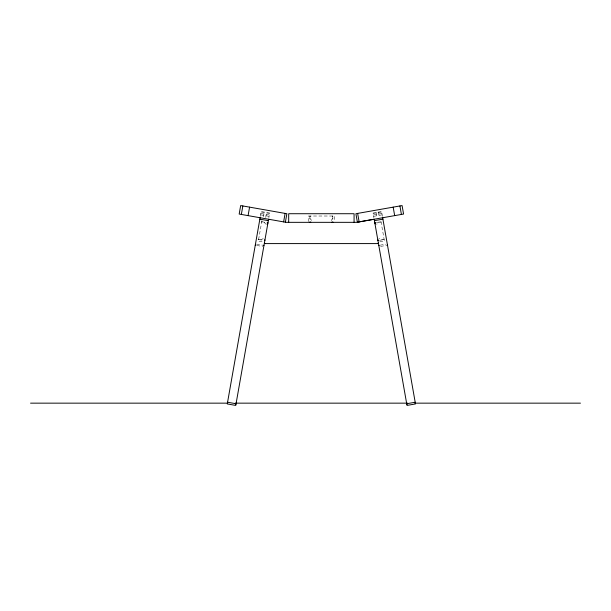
<?xml version="1.0" encoding="UTF-8"?>
<svg xmlns="http://www.w3.org/2000/svg" width="611" height="611" viewBox="0 0 611 611"><rect width="100%" height="100%" fill="white"/><g stroke="black" fill="none" stroke-linecap="round" stroke-linejoin="round"><path stroke-width="0.46" stroke-dasharray="3.06 2.29" d="M308.341 221.541L308.341 216.019L334.416 216.019L334.416 221.541M260.355 216.187L261.18 211.521L269.703 213.025L268.855 217.722M261.92 220.693L258.331 241.047L263.769 242.009M263.463 216.729L264.288 212.07M265.709 217.531L266.595 212.475M383.731 239.573L384.082 239.138L382.188 239.848A1.581 1.581 0 0 1 380.699 239.306A1.581 1.581 0 0 0 378.828 238.886M373.153 213.468L381.638 211.971M373.42 214.996L381.906 213.499M373.665 216.34L382.142 214.843M376.361 222.549L381.027 221.732M379.492 240.322L384.159 239.497M379.767 241.872L384.434 241.055L380.852 220.747M380.202 245.164L385.854 244.163M380.607 246.416L386.435 245.385M380.577 221.808L381.096 222.144L379.057 222.076A1.581 1.581 0 0 0 377.842 223.099A1.581 1.581 0 0 1 376.475 224.138M261.118 211.971L269.604 213.468M260.851 213.499L269.336 214.996M260.614 214.843L269.1 216.34M261.737 221.732L266.396 222.549M258.606 239.497L263.654 240.39M256.551 244.102L262.913 245.225M256.849 245.477L262.684 246.508M382.402 216.187L381.585 211.521L373.061 213.025L373.909 217.722M378.476 212.07L379.294 216.729M376.162 212.475L377.056 217.531M332.842 216.019L332.842 220.754M309.922 216.019L309.922 220.754M331.261 220.708A1.581 1.581 0 0 1 332.048 219.387A1.581 1.581 0 0 0 332.842 218.02M309.922 218.02A1.581 1.581 0 0 0 310.709 219.387A1.581 1.581 0 0 1 311.495 220.708M266.533 224.13A1.581 1.581 0 0 1 264.914 223.099A1.581 1.581 0 0 0 263.7 222.076M260.576 239.848A1.581 1.581 0 0 0 262.058 239.306A1.581 1.581 0 0 1 263.494 238.756M258.674 239.115L259.049 239.573L258.674 239.122M309.922 216.431L310.373 216.019L309.93 216.386M261.668 222.144L262.18 221.808L261.676 222.106M332.422 216.019L332.842 216.47L332.453 216.019"/><path stroke-width="0.92" d="M241.345 214.438L242.842 205.953M248.081 215.622L249.578 207.137M260.194 217.249L227.277 403.932L235.754 405.429L268.588 219.242M283.619 221.892L285.116 213.407M285.383 222.198L286.88 213.72L240.673 205.571L239.176 214.056L285.994 222.305A1.581 1.581 0 0 0 286.269 222.335L356.496 222.335A1.581 1.581 0 0 0 356.771 222.305L373.726 219.318L374.253 219.685L373.795 219.318M377.957 243.59L378.377 243.086L377.995 243.59L264.83 243.598M357.397 222.198L403.573 214.056L402.084 205.571L355.9 213.713L357.374 222.198M374.421 220.655L382.906 219.166M375.582 222.687L374.803 222.824A1.581 1.581 0 0 0 375.505 223.886M378.324 240.528L377.942 240.597A1.581 1.581 0 0 1 378.003 239.802M378.789 245.408L379.316 245.316M386.969 245.294L387.496 245.202M406.705 403.741L415.19 402.244M406.773 404.146L407.308 404.054M30.55 403.153L227.399 403.153M235.235 403.153L407.652 403.153M414.838 403.153L580.45 403.153M259.851 219.166L268.336 220.655M267.175 222.687L267.954 222.824A1.581 1.581 0 0 1 267.282 223.863M264.433 240.528L264.823 240.597A1.581 1.581 0 0 0 264.762 239.802M263.44 245.316L263.975 245.408M255.261 245.202L255.795 245.294M227.567 402.244L236.052 403.741M235.449 404.054L235.983 404.146M399.922 205.953L401.412 214.438M393.178 207.137L394.675 215.622M382.57 217.249L415.488 403.932L407.002 405.429L374.176 219.242M357.641 213.407L359.138 221.892M354.075 222.335L354.075 213.72L288.69 213.72L288.682 222.335M332.842 221.938L332.842 222.335A1.581 1.581 0 0 1 331.972 222.076M309.922 221.938L309.922 222.335A1.581 1.581 0 0 0 310.785 222.076M264.38 243.117L264.693 243.575L264.38 243.117M268.512 219.655L269.031 219.318L268.519 219.647"/></g></svg>
